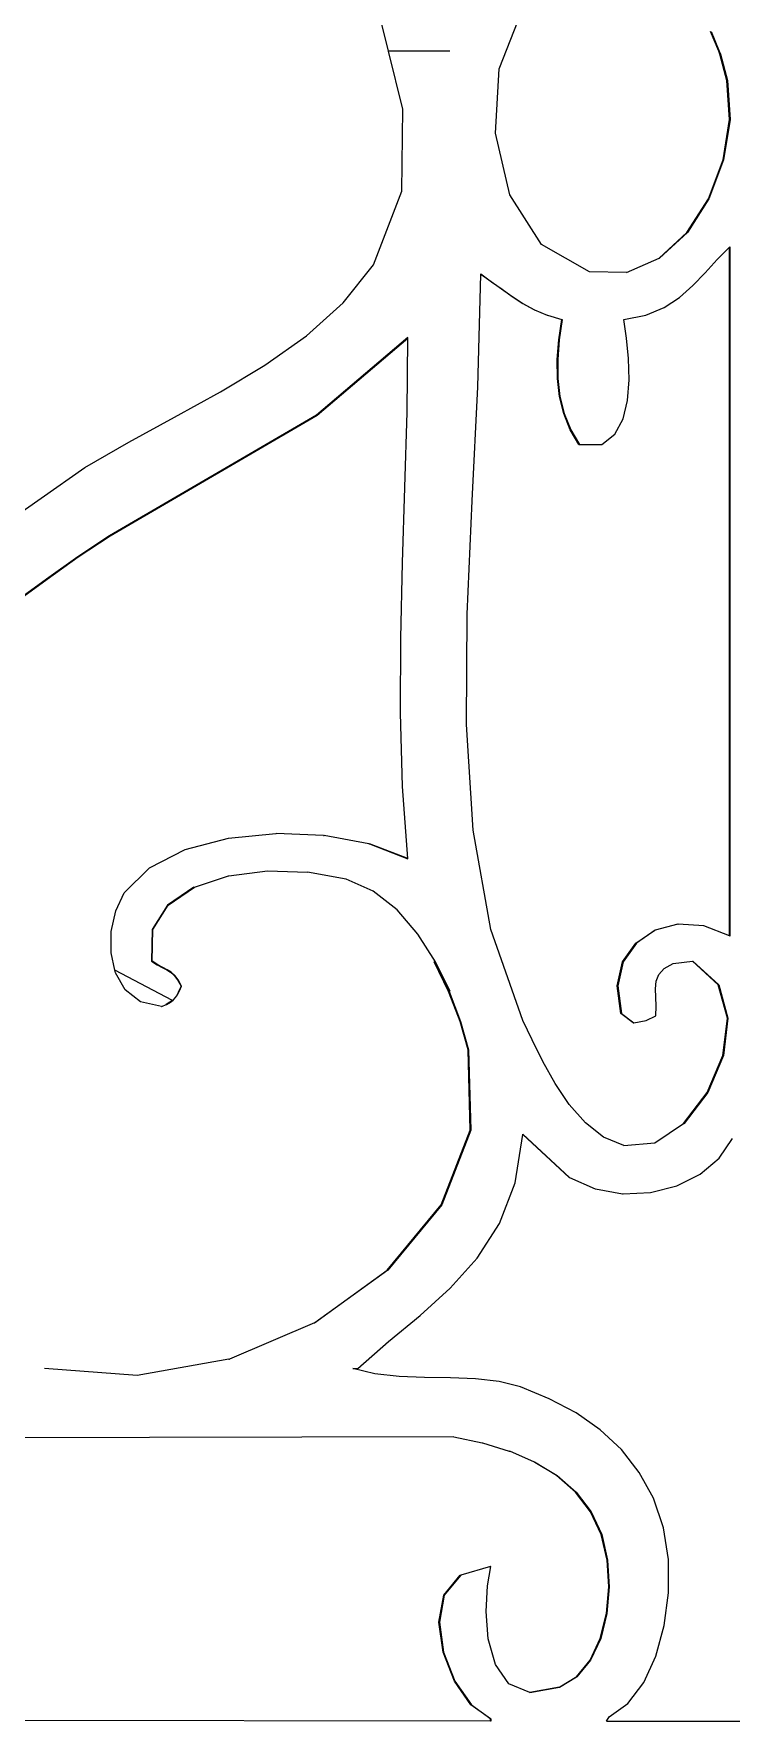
# Model space of a CAD drawing. Header units: inches. Extents: x 1397 to 20304, y -27267 to -746.
# Drawn here: x 17268.33 to 17272.81, y -23858.77 to -23847.91 of the extents above; entities that cross this region are included whole.
import ezdxf

# ---------------------------------------------------------------- set-up
doc = ezdxf.new("R2010")
doc.units = ezdxf.units.IN
doc.header["$LTSCALE"] = 17
doc.header["$MEASUREMENT"] = 0
doc.layers.add('25 BOT BAR', color=12, linetype='Continuous', lineweight=25)

# ---------------------------------------------------------------- blocks, each defined once
blk = doc.blocks.new('A$C261f3448')
for p, q in [((31.027, 13.737), (30.984, 13.911)), ((31.738, 13.624), (31.883, 13.995)), ((33.15, 13.737), (33.098, 13.863)), ((33.101, 13.863), (33.153, 13.737)), ((31.118, 13.365), (31.027, 13.737)), ((31.421, 13.737), (31.027, 13.737)), ((33.158, 13.718), (33.15, 13.737)), ((33.153, 13.737), (33.15, 13.737)), ((33.153, 13.737), (33.161, 13.718)), ((33.203, 13.548), (33.158, 13.718)), ((33.158, 13.718), (33.161, 13.718)), ((33.161, 13.718), (33.206, 13.548)), ((31.715, 13.209), (31.738, 13.624)), ((33.203, 13.548), (33.206, 13.548)), ((33.219, 13.298), (33.203, 13.548)), ((33.206, 13.548), (33.223, 13.298)), ((31.112, 12.836), (31.118, 13.365)), ((33.178, 13.037), (33.219, 13.298)), ((33.223, 13.298), (33.181, 13.037)), ((33.219, 13.298), (33.223, 13.298)), ((31.807, 12.812), (31.715, 13.209)), ((33.084, 12.788), (33.178, 13.037)), ((33.181, 13.037), (33.087, 12.788)), ((33.178, 13.037), (33.181, 13.037)), ((30.929, 12.362), (31.112, 12.836)), ((32.01, 12.494), (31.807, 12.812)), ((32.945, 12.57), (33.084, 12.788)), ((33.087, 12.788), (32.948, 12.57)), ((33.084, 12.788), (33.087, 12.788)), ((32.318, 12.318), (32.01, 12.494)), ((32.766, 12.405), (32.945, 12.57)), ((32.948, 12.57), (32.769, 12.405)), ((32.945, 12.57), (32.948, 12.57)), ((32.557, 12.314), (32.766, 12.405)), ((32.766, 12.405), (32.769, 12.405)), ((33.062, 12.312), (33.139, 12.397)), ((33.139, 12.397), (33.219, 12.476)), ((33.219, 12.476), (33.222, 12.479)), ((33.219, 8.045), (33.219, 12.476)), ((33.222, 12.479), (33.222, 8.044)), ((30.734, 12.119), (30.929, 12.362)), ((31.601, 11.577), (31.62, 12.301)), ((31.62, 12.304), (31.689, 12.254)), ((31.62, 12.301), (31.62, 12.304)), ((31.686, 12.254), (31.62, 12.301)), ((32.557, 12.314), (32.318, 12.318)), ((32.983, 12.229), (33.062, 12.312)), ((31.686, 12.254), (31.689, 12.254)), ((31.752, 12.205), (31.686, 12.254)), ((31.689, 12.254), (31.756, 12.205)), ((31.752, 12.205), (31.756, 12.205)), ((31.819, 12.158), (31.752, 12.205)), ((31.756, 12.205), (31.822, 12.158)), ((32.897, 12.153), (32.983, 12.229)), ((30.498, 11.906), (30.734, 12.119)), ((31.819, 12.158), (31.822, 12.158)), ((31.888, 12.114), (31.819, 12.158)), ((31.822, 12.158), (31.891, 12.114)), ((31.888, 12.114), (31.891, 12.114)), ((31.963, 12.074), (31.888, 12.114)), ((31.891, 12.114), (31.966, 12.074)), ((31.963, 12.074), (31.966, 12.074)), ((31.966, 12.074), (32.046, 12.039)), ((32.682, 12.039), (32.799, 12.088)), ((32.799, 12.088), (32.897, 12.153)), ((32.046, 12.039), (32.049, 12.039)), ((32.049, 12.039), (32.14, 12.011)), ((32.121, 11.88), (32.14, 12.011)), ((32.144, 12.011), (32.124, 11.88)), ((32.14, 12.011), (32.144, 12.011)), ((32.54, 12.011), (32.682, 12.039)), ((32.556, 11.891), (32.54, 12.011)), ((30.231, 11.717), (30.498, 11.906)), ((31.151, 11.894), (30.564, 11.396)), ((30.567, 11.396), (31.151, 11.891)), ((31.145, 11.414), (31.151, 11.891)), ((31.151, 11.891), (31.151, 11.894)), ((32.111, 11.753), (32.121, 11.88)), ((32.124, 11.88), (32.114, 11.753)), ((32.121, 11.88), (32.124, 11.88)), ((32.569, 11.759), (32.556, 11.891)), ((32.111, 11.753), (32.114, 11.753)), ((32.112, 11.632), (32.111, 11.753)), ((32.114, 11.753), (32.116, 11.632)), ((32.573, 11.622), (32.569, 11.759)), ((29.945, 11.545), (30.231, 11.717)), ((32.112, 11.632), (32.116, 11.632)), ((32.126, 11.516), (32.112, 11.632)), ((32.116, 11.632), (32.129, 11.516)), ((32.564, 11.49), (32.573, 11.622)), ((29.649, 11.382), (29.945, 11.545)), ((31.565, 10.844), (31.601, 11.577)), ((32.126, 11.516), (32.129, 11.516)), ((32.153, 11.406), (32.126, 11.516)), ((32.129, 11.516), (32.156, 11.406)), ((31.131, 10.93), (31.145, 11.414)), ((32.153, 11.406), (32.156, 11.406)), ((32.195, 11.302), (32.153, 11.406)), ((32.156, 11.406), (32.198, 11.302)), ((32.535, 11.371), (32.564, 11.49)), ((30.564, 11.396), (29.232, 10.62)), ((29.235, 10.62), (30.567, 11.396)), ((29.355, 11.222), (29.649, 11.382)), ((30.567, 11.396), (30.564, 11.396)), ((32.195, 11.302), (32.198, 11.302)), ((32.251, 11.206), (32.195, 11.302)), ((32.198, 11.302), (32.255, 11.206)), ((32.481, 11.273), (32.535, 11.371)), ((29.074, 11.059), (29.355, 11.222)), ((32.251, 11.206), (32.255, 11.206)), ((32.255, 11.206), (32.397, 11.206)), ((32.397, 11.206), (32.481, 11.273)), ((27.824, 10.183), (29.074, 11.059)), ((31.116, 10.445), (31.131, 10.93)), ((31.533, 10.116), (31.565, 10.844)), ((29.232, 10.62), (29.028, 10.483)), ((29.031, 10.483), (29.235, 10.62)), ((29.232, 10.62), (29.235, 10.62)), ((29.028, 10.483), (28.827, 10.341)), ((28.83, 10.341), (29.031, 10.483)), ((29.028, 10.483), (29.031, 10.483)), ((31.105, 9.961), (31.116, 10.445)), ((28.827, 10.341), (28.63, 10.196)), ((28.633, 10.196), (28.83, 10.341)), ((28.827, 10.341), (28.83, 10.341)), ((31.527, 9.405), (31.533, 10.116)), ((31.103, 9.481), (31.105, 9.961)), ((31.117, 9.007), (31.103, 9.481)), ((31.57, 8.725), (31.527, 9.405)), ((31.151, 8.543), (31.117, 9.007)), ((29.997, 8.674), (30.301, 8.704)), ((30.301, 8.704), (30.304, 8.704)), ((30.609, 8.692), (30.304, 8.704)), ((30.609, 8.692), (30.612, 8.692)), ((30.9, 8.637), (30.612, 8.692)), ((31.684, 8.086), (31.57, 8.725)), ((29.488, 8.483), (29.719, 8.601)), ((29.719, 8.601), (29.997, 8.674)), ((30.9, 8.637), (30.903, 8.637)), ((31.151, 8.543), (30.903, 8.637)), ((30.903, 8.637), (31.151, 8.541)), ((29.327, 8.322), (29.488, 8.483)), ((31.151, 8.541), (31.151, 8.543)), ((29.778, 8.359), (29.996, 8.431)), ((29.996, 8.431), (29.999, 8.431)), ((29.999, 8.431), (30.247, 8.463)), ((30.247, 8.463), (30.506, 8.455)), ((30.754, 8.41), (30.506, 8.455)), ((30.927, 8.334), (30.754, 8.41)), ((29.272, 8.206), (29.327, 8.322)), ((29.775, 8.359), (29.605, 8.244)), ((29.608, 8.244), (29.778, 8.359)), ((29.775, 8.359), (29.778, 8.359)), ((31.081, 8.212), (30.927, 8.334)), ((29.243, 8.073), (29.272, 8.206)), ((29.605, 8.244), (29.507, 8.086)), ((29.51, 8.086), (29.608, 8.244)), ((29.605, 8.244), (29.608, 8.244)), ((31.215, 8.057), (31.081, 8.212)), ((29.242, 7.937), (29.243, 8.073)), ((29.507, 8.086), (29.502, 7.883)), ((29.505, 7.883), (29.51, 8.086)), ((29.507, 8.086), (29.51, 8.086)), ((31.328, 7.878), (31.215, 8.057)), ((31.89, 7.502), (31.684, 8.086)), ((32.617, 7.999), (32.739, 8.082)), ((32.742, 8.082), (32.62, 7.999)), ((32.739, 8.082), (32.742, 8.082)), ((32.887, 8.121), (32.742, 8.082)), ((32.887, 8.121), (32.89, 8.121)), ((33.054, 8.11), (32.89, 8.121)), ((33.219, 8.045), (33.054, 8.11)), ((33.222, 8.044), (33.219, 8.045)), ((29.267, 7.825), (29.242, 7.937)), ((32.532, 7.878), (32.617, 7.999)), ((32.62, 7.999), (32.535, 7.878)), ((32.617, 7.999), (32.62, 7.999)), ((29.271, 7.808), (29.267, 7.825)), ((29.637, 7.63), (29.267, 7.825)), ((29.502, 7.883), (29.505, 7.883)), ((29.502, 7.883), (29.539, 7.859)), ((29.542, 7.859), (29.505, 7.883)), ((29.539, 7.859), (29.542, 7.859)), ((29.539, 7.859), (29.571, 7.841)), ((29.574, 7.841), (29.542, 7.859)), ((29.571, 7.841), (29.574, 7.841)), ((29.571, 7.841), (29.6, 7.827)), ((29.603, 7.827), (29.574, 7.841)), ((29.6, 7.827), (29.603, 7.827)), ((29.6, 7.827), (29.625, 7.811)), ((29.628, 7.811), (29.603, 7.827)), ((31.319, 7.878), (31.322, 7.878)), ((31.412, 7.687), (31.319, 7.878)), ((31.322, 7.878), (31.416, 7.687)), ((31.422, 7.687), (31.328, 7.878)), ((32.497, 7.725), (32.532, 7.878)), ((32.535, 7.878), (32.5, 7.725)), ((32.532, 7.878), (32.535, 7.878)), ((32.765, 7.797), (32.799, 7.835)), ((32.799, 7.835), (32.857, 7.868)), ((32.857, 7.868), (32.981, 7.882)), ((32.981, 7.882), (32.984, 7.883)), ((33.147, 7.731), (32.981, 7.882)), ((32.984, 7.883), (33.15, 7.731)), ((29.333, 7.699), (29.271, 7.808)), ((29.625, 7.811), (29.628, 7.811)), ((29.625, 7.811), (29.648, 7.791)), ((29.651, 7.791), (29.628, 7.811)), ((29.648, 7.791), (29.651, 7.791)), ((29.648, 7.791), (29.67, 7.762)), ((29.673, 7.762), (29.651, 7.791)), ((29.67, 7.762), (29.673, 7.762)), ((29.67, 7.762), (29.692, 7.722)), ((29.695, 7.722), (29.673, 7.762)), ((29.692, 7.722), (29.678, 7.691)), ((29.681, 7.691), (29.695, 7.722)), ((29.692, 7.722), (29.695, 7.722)), ((32.497, 7.725), (32.5, 7.725)), ((32.521, 7.546), (32.497, 7.725)), ((32.5, 7.725), (32.524, 7.546)), ((32.744, 7.705), (32.748, 7.754)), ((32.748, 7.754), (32.765, 7.797)), ((33.147, 7.731), (33.15, 7.731)), ((33.206, 7.517), (33.147, 7.731)), ((33.15, 7.731), (33.209, 7.517)), ((29.43, 7.622), (29.333, 7.699)), ((29.565, 7.59), (29.43, 7.622)), ((29.568, 7.59), (29.596, 7.604)), ((29.62, 7.618), (29.596, 7.604)), ((29.596, 7.604), (29.599, 7.604)), ((29.599, 7.604), (29.623, 7.618)), ((29.637, 7.63), (29.62, 7.618)), ((29.62, 7.618), (29.623, 7.618)), ((29.623, 7.618), (29.642, 7.632)), ((29.639, 7.632), (29.637, 7.63)), ((29.653, 7.648), (29.639, 7.632)), ((29.639, 7.632), (29.642, 7.632)), ((29.642, 7.632), (29.656, 7.648)), ((29.666, 7.667), (29.653, 7.648)), ((29.653, 7.648), (29.656, 7.648)), ((29.656, 7.648), (29.669, 7.667)), ((29.678, 7.691), (29.666, 7.667)), ((29.666, 7.667), (29.669, 7.667)), ((29.669, 7.667), (29.681, 7.691)), ((29.678, 7.691), (29.681, 7.691)), ((31.412, 7.687), (31.416, 7.687)), ((31.486, 7.495), (31.412, 7.687)), ((31.416, 7.687), (31.489, 7.495)), ((32.746, 7.652), (32.744, 7.705)), ((32.748, 7.594), (32.746, 7.652)), ((29.565, 7.59), (29.568, 7.59)), ((29.566, 7.59), (29.568, 7.59)), ((31.486, 7.495), (31.489, 7.495)), ((31.538, 7.312), (31.486, 7.495)), ((31.489, 7.495), (31.541, 7.312)), ((31.949, 7.376), (31.89, 7.502)), ((32.521, 7.546), (32.524, 7.546)), ((32.6, 7.487), (32.521, 7.546)), ((32.524, 7.546), (32.603, 7.487)), ((32.603, 7.487), (32.683, 7.502)), ((32.683, 7.502), (32.746, 7.531)), ((32.746, 7.531), (32.748, 7.594)), ((33.177, 7.275), (33.206, 7.517)), ((33.209, 7.517), (33.18, 7.275)), ((33.206, 7.517), (33.209, 7.517)), ((32.6, 7.487), (32.603, 7.487)), ((31.538, 7.312), (31.541, 7.312)), ((31.552, 6.795), (31.538, 7.312)), ((31.541, 7.312), (31.555, 6.795)), ((32.018, 7.237), (31.949, 7.376)), ((33.076, 7.037), (33.177, 7.275)), ((33.18, 7.275), (33.079, 7.037)), ((33.177, 7.275), (33.18, 7.275)), ((32.097, 7.095), (32.018, 7.237)), ((32.188, 6.96), (32.097, 7.095)), ((32.292, 6.842), (32.188, 6.96)), ((32.924, 6.839), (33.076, 7.037)), ((33.079, 7.037), (32.927, 6.839)), ((33.076, 7.037), (33.079, 7.037)), ((32.408, 6.751), (32.292, 6.842)), ((31.365, 6.315), (31.552, 6.795)), ((31.555, 6.795), (31.368, 6.315)), ((31.552, 6.795), (31.555, 6.795)), ((31.841, 6.457), (31.889, 6.768)), ((31.889, 6.768), (31.89, 6.77)), ((32.188, 6.492), (31.889, 6.768)), ((31.89, 6.77), (32.191, 6.492)), ((32.54, 6.697), (32.408, 6.751)), ((32.738, 6.714), (32.924, 6.839)), ((32.927, 6.839), (32.741, 6.714)), ((32.924, 6.839), (32.927, 6.839)), ((33.153, 6.615), (33.238, 6.741)), ((32.54, 6.697), (32.738, 6.714)), ((32.738, 6.714), (32.741, 6.714)), ((33.031, 6.513), (33.153, 6.615)), ((31.739, 6.195), (31.841, 6.457)), ((32.188, 6.492), (32.191, 6.492)), ((32.191, 6.492), (32.355, 6.417)), ((32.355, 6.417), (32.358, 6.417)), ((32.358, 6.417), (32.532, 6.386)), ((32.712, 6.395), (32.881, 6.438)), ((32.881, 6.438), (33.031, 6.513)), ((31.018, 5.894), (31.365, 6.315)), ((31.368, 6.315), (31.021, 5.894)), ((31.365, 6.315), (31.368, 6.315)), ((32.532, 6.386), (32.535, 6.386)), ((32.535, 6.386), (32.712, 6.395)), ((31.596, 5.973), (31.739, 6.195)), ((31.422, 5.78), (31.596, 5.973)), ((30.55, 5.556), (31.018, 5.894)), ((31.021, 5.894), (30.553, 5.556)), ((31.018, 5.894), (31.021, 5.894)), ((31.229, 5.604), (31.422, 5.78)), ((30.55, 5.556), (30.003, 5.322)), ((30.55, 5.556), (30.553, 5.556)), ((31.027, 5.436), (31.229, 5.604)), ((30.828, 5.262), (31.027, 5.436)), ((30, 5.322), (29.41, 5.217)), ((30, 5.322), (30.003, 5.322)), ((29.41, 5.217), (28.814, 5.262)), ((30.938, 5.227), (30.796, 5.262)), ((30.796, 5.262), (30.828, 5.262)), ((31.095, 5.21), (30.938, 5.227)), ((31.258, 5.204), (31.095, 5.21)), ((31.424, 5.202), (31.258, 5.204)), ((31.586, 5.196), (31.424, 5.202)), ((31.738, 5.179), (31.586, 5.196)), ((31.874, 5.145), (31.738, 5.179)), ((32.06, 5.068), (31.874, 5.145)), ((32.232, 4.976), (32.06, 5.068)), ((32.388, 4.868), (32.232, 4.976)), ((31.446, 4.823), (24.628, 4.808)), ((31.446, 4.823), (31.628, 4.784)), ((31.628, 4.784), (31.631, 4.784)), ((31.631, 4.784), (31.803, 4.73)), ((32.525, 4.741), (32.388, 4.868)), ((31.803, 4.73), (31.806, 4.73)), ((31.964, 4.66), (31.806, 4.73)), ((32.639, 4.594), (32.525, 4.741)), ((32.107, 4.573), (31.964, 4.66)), ((31.964, 4.66), (31.967, 4.66)), ((31.967, 4.66), (32.11, 4.573)), ((32.107, 4.573), (32.11, 4.573)), ((32.229, 4.467), (32.107, 4.573)), ((32.11, 4.573), (32.232, 4.467)), ((32.73, 4.427), (32.639, 4.594)), ((32.229, 4.467), (32.232, 4.467)), ((32.326, 4.341), (32.229, 4.467)), ((32.232, 4.467), (32.329, 4.341)), ((32.794, 4.237), (32.73, 4.427)), ((32.326, 4.341), (32.329, 4.341)), ((32.394, 4.194), (32.326, 4.341)), ((32.329, 4.341), (32.397, 4.194)), ((32.826, 4.033), (32.794, 4.237)), ((32.394, 4.194), (32.397, 4.194)), ((32.432, 4.03), (32.394, 4.194)), ((32.397, 4.194), (32.435, 4.03)), ((32.432, 4.03), (32.435, 4.03)), ((32.443, 3.857), (32.432, 4.03)), ((32.435, 4.03), (32.446, 3.857)), ((32.827, 3.819), (32.826, 4.033)), ((31.382, 3.804), (31.488, 3.932)), ((31.491, 3.932), (31.385, 3.804)), ((31.488, 3.932), (31.491, 3.932)), ((31.681, 3.989), (31.491, 3.932)), ((31.662, 3.863), (31.684, 3.989)), ((31.681, 3.989), (31.68, 3.988)), ((31.681, 3.989), (31.684, 3.989)), ((31.35, 3.63), (31.382, 3.804)), ((31.385, 3.804), (31.353, 3.63)), ((31.382, 3.804), (31.385, 3.804)), ((31.654, 3.699), (31.662, 3.863)), ((32.428, 3.685), (32.443, 3.857)), ((32.446, 3.857), (32.431, 3.685)), ((32.443, 3.857), (32.446, 3.857)), ((32.8, 3.609), (32.827, 3.819)), ((31.668, 3.522), (31.654, 3.699)), ((31.35, 3.63), (31.353, 3.63)), ((31.377, 3.437), (31.35, 3.63)), ((31.353, 3.63), (31.38, 3.437)), ((32.388, 3.525), (32.428, 3.685)), ((32.431, 3.685), (32.391, 3.525)), ((32.428, 3.685), (32.431, 3.685)), ((32.746, 3.412), (32.8, 3.609)), ((31.714, 3.358), (31.668, 3.522)), ((32.323, 3.386), (32.388, 3.525)), ((32.391, 3.525), (32.326, 3.386)), ((32.388, 3.525), (32.391, 3.525)), ((31.377, 3.437), (31.38, 3.437)), ((31.45, 3.251), (31.377, 3.437)), ((31.38, 3.437), (31.453, 3.251)), ((32.235, 3.279), (32.323, 3.386)), ((32.326, 3.386), (32.238, 3.279)), ((32.323, 3.386), (32.326, 3.386)), ((32.668, 3.242), (32.746, 3.412)), ((31.8, 3.234), (31.714, 3.358)), ((32.125, 3.213), (32.235, 3.279)), ((32.238, 3.279), (32.128, 3.213)), ((32.235, 3.279), (32.238, 3.279)), ((31.45, 3.251), (31.453, 3.251)), ((31.556, 3.099), (31.45, 3.251)), ((31.453, 3.251), (31.559, 3.099)), ((31.934, 3.177), (31.8, 3.234)), ((31.934, 3.177), (32.125, 3.213)), ((31.935, 3.177), (31.934, 3.177)), ((32.125, 3.213), (31.935, 3.177)), ((32.125, 3.213), (32.128, 3.213)), ((32.566, 3.108), (32.668, 3.242)), ((31.556, 3.099), (31.559, 3.099)), ((31.681, 3.008), (31.556, 3.099)), ((31.559, 3.099), (31.684, 3.008)), ((32.445, 3.022), (32.566, 3.108)), ((31.681, 2.993), (20.014, 3.008)), ((31.681, 3.008), (31.684, 3.008)), ((31.681, 2.993), (31.681, 3.008)), ((31.684, 2.993), (31.681, 2.993)), ((31.684, 3.008), (31.684, 2.993)), ((32.429, 2.993), (32.445, 3.022)), ((32.429, 2.993), (34.979, 2.993))]:
    blk.add_line(p, q)

msp = doc.modelspace()

# ---------------------------------------------------------------- block references
at = {"layer": '25 BOT BAR'}
msp.add_blockref('A$C261f3448', (17239.583, -23861.759), dxfattribs=at)

doc.saveas('drawing.dxf')
